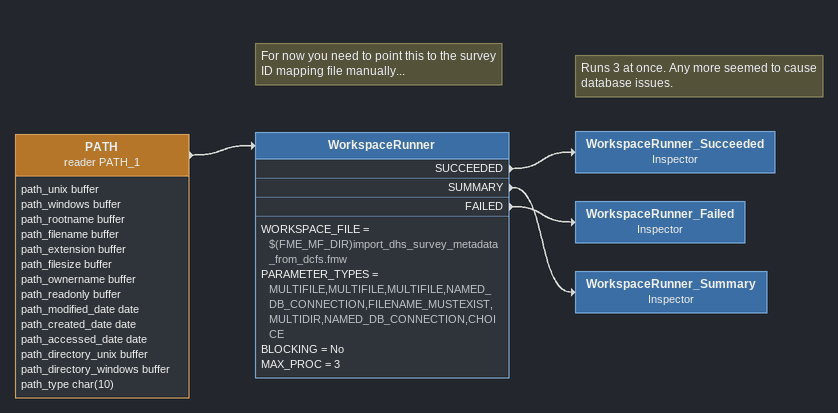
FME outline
PATH (reader PATH_1)
    attributes: path_unix buffer, path_windows buffer, path_rootname buffer, path_filename buffer, path_extension buffer, path_filesize buffer, path_ownername buffer, path_readonly buffer, path_modified_date date, path_created_date date, path_accessed_date date, path_directory_unix buffer, path_directory_windows buffer, path_type char(10)
    -> WorkspaceRunner
Note: For now you need to point this to the survey ID mapping file manually...
Note: Runs 3 at once. Any more seemed to cause database issues.
WorkspaceRunner
    WORKSPACE_FILE = $(FME_MF_DIR)import_dhs_survey_metadata_from_dcfs.fmw
    PARAMETER_TYPES = MULTIFILE,MULTIFILE,MULTIFILE,NAMED_DB_CONNECTION,FILENAME_MUSTEXIST,MULTIDIR,NAMED_DB_CONNECTION,CHOICE
    BLOCKING = No
    MAX_PROC = 3
    SUCCEEDED -> WorkspaceRunner_Succeeded
    SUMMARY -> WorkspaceRunner_Summary
    FAILED -> WorkspaceRunner_Failed
WorkspaceRunner_Succeeded: Inspector
WorkspaceRunner_Failed: Inspector
WorkspaceRunner_Summary: Inspector
